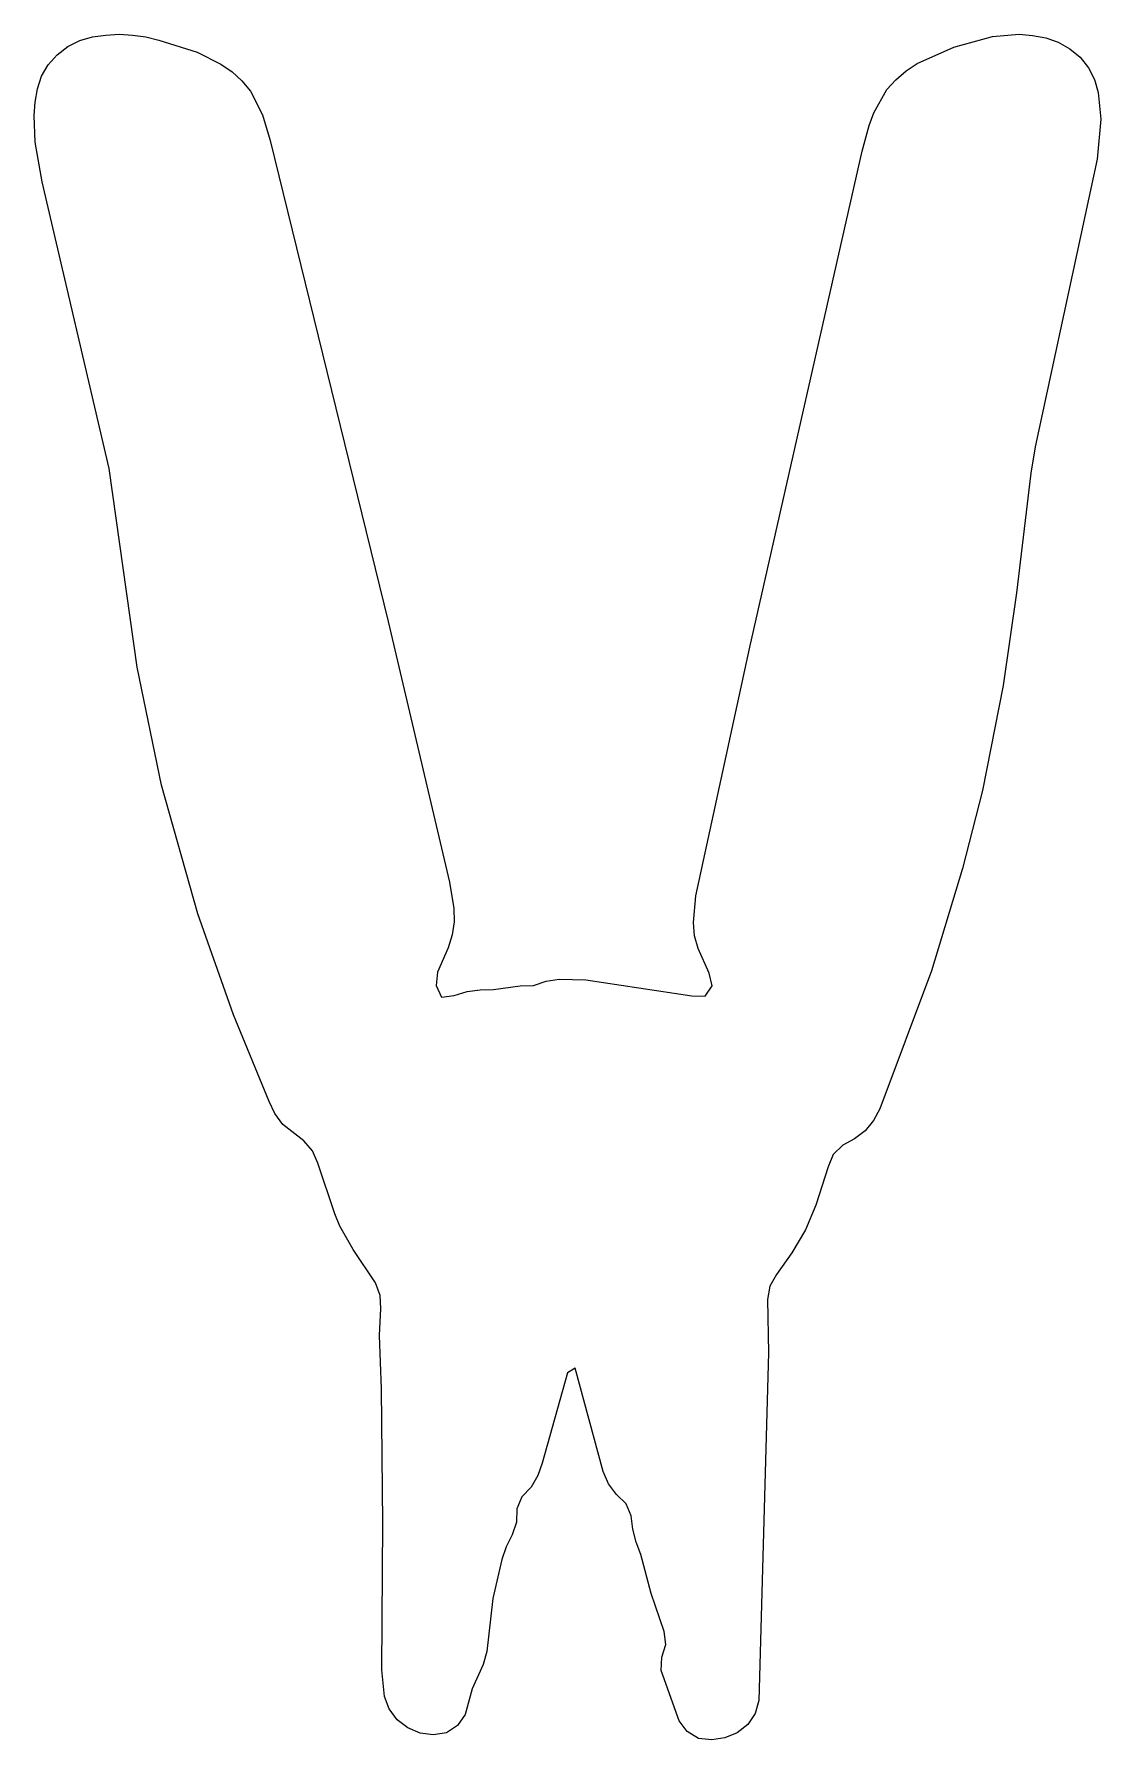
# Model space of a CAD drawing. Header units: millimetres. Extents: x -51 to 51, y -81 to 81.
import ezdxf

# ---------------------------------------------------------------- set-up
doc = ezdxf.new("R2010")
doc.units = ezdxf.units.MM

msp = doc.modelspace()

# ---------------------------------------------------------------- linework, layer by layer
for p, q in [((40.29, 80.7), (42.82, 80.92)), ((42.82, 80.92), (44.08, 80.8)), ((-48.38, 78.96), (-47.37, 79.73)), ((-47.37, 79.73), (-46.24, 80.3)), ((-46.24, 80.3), (-45.02, 80.66)), ((-45.02, 80.66), (-43.77, 80.83)), ((-43.77, 80.83), (-42.5, 80.91)), ((-42.5, 80.91), (-41.23, 80.83)), ((-41.23, 80.83), (-39.98, 80.66)), ((-39.98, 80.66), (-38.75, 80.35)), ((-38.75, 80.35), (-35.12, 79.19)), ((33.16, 78.12), (36.62, 79.69)), ((36.62, 79.69), (40.29, 80.7)), ((44.08, 80.8), (45.33, 80.56)), ((45.33, 80.56), (46.53, 80.16)), ((46.53, 80.16), (47.63, 79.53)), ((47.63, 79.53), (48.61, 78.72)), ((-49.87, 76.92), (-49.22, 78.01)), ((-49.22, 78.01), (-48.38, 78.96)), ((-35.12, 79.19), (-32.85, 78.05)), ((-32.85, 78.05), (-31.8, 77.34)), ((32.1, 77.42), (33.16, 78.12)), ((48.61, 78.72), (49.4, 77.73)), ((49.4, 77.73), (49.97, 76.6)), ((-50.24, 75.71), (-49.87, 76.92)), ((-31.8, 77.34), (-30.86, 76.49)), ((-30.86, 76.49), (-30.05, 75.51)), ((30.28, 75.65), (31.14, 76.59)), ((31.14, 76.59), (32.1, 77.42)), ((49.97, 76.6), (50.31, 75.38)), ((-50.56, 73.2), (-50.45, 74.46)), ((-50.45, 74.46), (-50.24, 75.71)), ((-30.05, 75.51), (-28.9, 73.25)), ((29.03, 73.45), (30.28, 75.65)), ((50.31, 75.38), (50.56, 72.85)), ((-50.48, 70.66), (-50.56, 73.2)), ((-28.9, 73.25), (-28.19, 70.82)), ((28.59, 72.25), (29.03, 73.45)), ((50.56, 72.85), (50.22, 69.06)), ((27.93, 69.8), (28.59, 72.25)), ((-49.81, 66.91), (-50.48, 70.66)), ((-28.19, 70.82), (-16.99, 25.2)), ((17.28, 22.75), (27.93, 69.8)), ((50.22, 69.06), (44.33, 41.76)), ((-43.44, 39.72), (-49.81, 66.91)), ((44.33, 41.76), (43.92, 39.25)), ((-40.78, 20.86), (-43.44, 39.72)), ((43.92, 39.25), (42.56, 27.91)), ((42.56, 27.91), (41.29, 19.11)), ((-16.99, 25.2), (-11.19, 0.47)), ((12.17, -0.83), (17.28, 22.75)), ((-38.49, 9.66), (-40.78, 20.86)), ((41.29, 19.11), (39.35, 9.14)), ((-35.03, -2.55), (-38.49, 9.66)), ((39.35, 9.14), (37.46, 1.76)), ((37.46, 1.76), (34.51, -7.96)), ((-11.19, 0.47), (-10.76, -2.03)), ((11.94, -3.36), (12.17, -0.83)), ((-31.66, -12.13), (-35.03, -2.55)), ((-10.76, -2.03), (-10.73, -3.3)), ((-10.93, -4.55), (-11.31, -5.76)), ((-10.73, -3.3), (-10.93, -4.55)), ((12.03, -4.62), (11.94, -3.36)), ((12.38, -5.84), (12.03, -4.62)), ((-11.31, -5.76), (-12.31, -8.09)), ((13.42, -8.16), (12.38, -5.84)), ((-12.31, -8.09), (-12.46, -9.34)), ((34.51, -7.96), (29.61, -21.04)), ((-12.46, -9.34), (-11.96, -10.44)), ((-7, -9.73), (-4.49, -9.37)), ((-4.49, -9.37), (-3.23, -9.35)), ((-3.23, -9.35), (-2.03, -8.94)), ((-2.03, -8.94), (-0.78, -8.73)), ((-0.78, -8.73), (1.75, -8.81)), ((1.75, -8.81), (11.79, -10.33)), ((13.04, -10.35), (13.71, -9.39)), ((13.71, -9.39), (13.42, -8.16)), ((-11.96, -10.44), (-10.74, -10.29)), ((-10.74, -10.29), (-9.52, -9.92)), ((-9.52, -9.92), (-8.27, -9.75)), ((-8.27, -9.75), (-7, -9.73)), ((11.79, -10.33), (13.04, -10.35)), ((-28.29, -20.36), (-31.66, -12.13)), ((-27.73, -21.5), (-28.29, -20.36)), ((29.61, -21.04), (29.02, -22.16)), ((-26.98, -22.52), (-27.73, -21.5)), ((-24.98, -24.07), (-26.98, -22.52)), ((29.02, -22.16), (28.21, -23.13)), ((-24.16, -25.02), (-24.98, -24.07)), ((27.2, -23.9), (26.09, -24.5)), ((28.21, -23.13), (27.2, -23.9)), ((-23.68, -26.2), (-24.16, -25.02)), ((25.17, -25.37), (24.71, -26.54)), ((26.09, -24.5), (25.17, -25.37)), ((-22.06, -31.01), (-23.68, -26.2)), ((24.71, -26.54), (23.55, -30.17)), ((23.55, -30.17), (22.55, -32.51)), ((-21.57, -32.18), (-22.06, -31.01)), ((-20.33, -34.4), (-21.57, -32.18)), ((22.55, -32.51), (21.28, -34.7)), ((-18.21, -37.56), (-20.33, -34.4)), ((21.28, -34.7), (19.81, -36.77)), ((19.81, -36.77), (19.19, -37.87)), ((-17.75, -38.74), (-18.21, -37.56)), ((-17.71, -40), (-17.75, -38.74)), ((19.19, -37.87), (18.97, -39.12)), ((-17.83, -42.54), (-17.71, -40)), ((18.97, -39.12), (19.05, -44.19)), ((-17.62, -47.61), (-17.83, -42.54)), ((19.05, -44.19), (18.13, -77.19)), ((-0.01, -46.09), (-2.39, -54.65)), ((0.72, -45.66), (-0.01, -46.09)), ((3.37, -55.46), (0.72, -45.66)), ((-17.5, -60.31), (-17.62, -47.61)), ((-2.39, -54.65), (-2.81, -55.84)), ((-2.81, -55.84), (-3.45, -56.93)), ((3.88, -56.62), (3.37, -55.46)), ((4.66, -57.62), (3.88, -56.62)), ((-4.32, -57.86), (-4.81, -59)), ((-3.45, -56.93), (-4.32, -57.86)), ((5.56, -58.51), (4.66, -57.62)), ((-4.81, -59), (-4.82, -60.27)), ((6.05, -59.66), (5.56, -58.51)), ((6.18, -60.93), (6.05, -59.66)), ((-17.6, -74.27), (-17.5, -60.31)), ((-5.24, -61.46), (-5.81, -62.59)), ((-4.82, -60.27), (-5.24, -61.46)), ((6.52, -62.15), (6.18, -60.93)), ((-5.81, -62.59), (-6.22, -63.79)), ((6.95, -63.34), (6.52, -62.15)), ((-6.22, -63.79), (-7.08, -67.5)), ((7.92, -67.02), (6.95, -63.34)), ((-7.08, -67.5), (-7.65, -72.54)), ((9.17, -70.62), (7.92, -67.02)), ((9.32, -71.86), (9.17, -70.62)), ((-7.65, -72.54), (-8, -73.76)), ((8.94, -73.07), (9.32, -71.86)), ((-17.34, -76.8), (-17.6, -74.27)), ((-8, -73.76), (-9.04, -76.08)), ((8.89, -74.33), (8.94, -73.07)), ((10.58, -79.11), (8.89, -74.33)), ((-16.9, -77.98), (-17.34, -76.8)), ((-9.04, -76.08), (-9.7, -78.52)), ((18.13, -77.19), (17.79, -78.41)), ((-16.15, -79), (-16.9, -77.98)), ((-15.15, -79.78), (-16.15, -79)), ((-9.7, -78.52), (-10.43, -79.55)), ((11.34, -80.12), (10.58, -79.11)), ((17.79, -78.41), (17.09, -79.46)), ((-13.98, -80.27), (-15.15, -79.78)), ((-12.73, -80.44), (-13.98, -80.27)), ((-11.48, -80.24), (-12.73, -80.44)), ((-10.43, -79.55), (-11.48, -80.24)), ((12.42, -80.77), (11.34, -80.12)), ((13.67, -80.92), (12.42, -80.77)), ((14.92, -80.73), (13.67, -80.92)), ((16.09, -80.24), (14.92, -80.73)), ((17.09, -79.46), (16.09, -80.24))]:
    msp.add_line(p, q)

doc.saveas('drawing.dxf')
